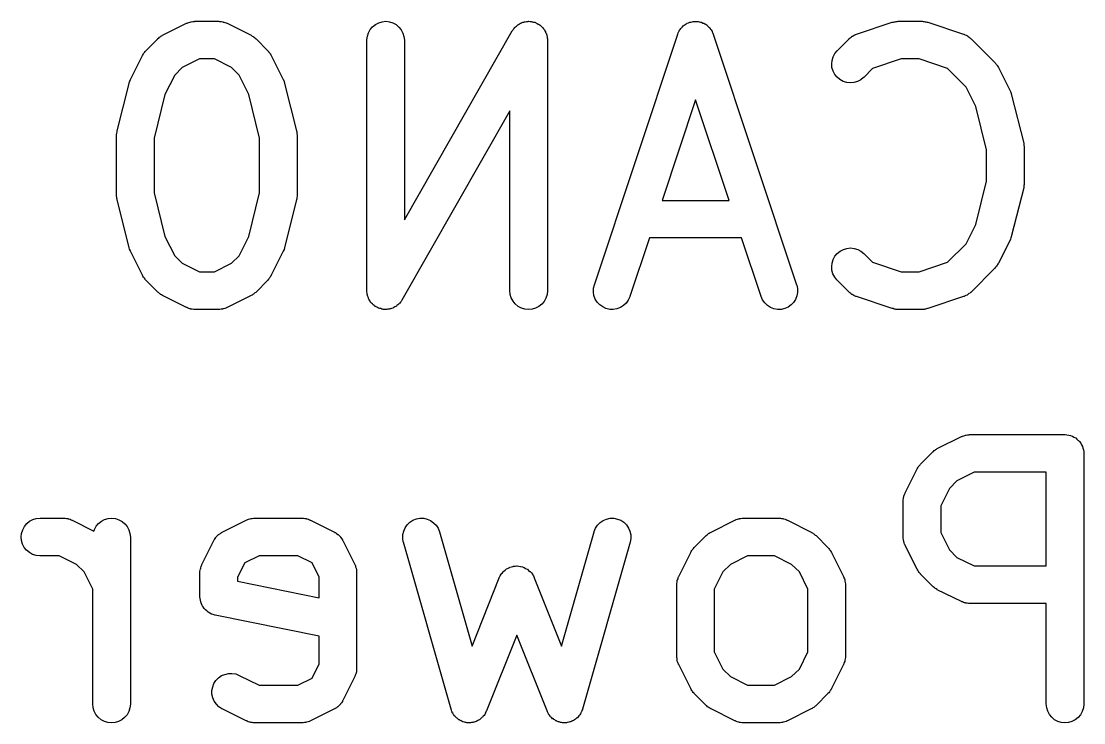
# Model space of a CAD drawing. Extents: x 128.5 to 185.2, y -118.7 to -64.4.
# Drawn here: x 165.446 to 169.691, y -105.746 to -102.946 of the extents above; entities that cross this region are included whole.
import ezdxf

# ---------------------------------------------------------------- set-up
doc = ezdxf.new("R2010")
doc.units = 0
doc.layers.add('BLACK', color=7, linetype='CONTINUOUS')

msp = doc.modelspace()

# ---------------------------------------------------------------- linework, layer by layer
at = {"layer": 'BLACK', "linetype": 'CONTINUOUS'}
for p, q in [((166.011, -103.002), (166.106, -102.954)), ((166.106, -102.954), (166.107, -102.954)), ((166.107, -102.954), (166.109, -102.953)), ((166.109, -102.953), (166.111, -102.952)), ((166.111, -102.952), (166.116, -102.951)), ((166.116, -102.951), (166.121, -102.949)), ((166.121, -102.949), (166.123, -102.948)), ((166.123, -102.948), (166.125, -102.948)), ((166.125, -102.948), (166.131, -102.947)), ((166.131, -102.947), (166.136, -102.947)), ((166.136, -102.947), (166.138, -102.947)), ((166.138, -102.947), (166.14, -102.946)), ((166.14, -102.946), (166.235, -102.946)), ((166.235, -102.946), (166.236, -102.946)), ((166.236, -102.946), (166.238, -102.947)), ((166.238, -102.947), (166.241, -102.947)), ((166.241, -102.947), (166.246, -102.947)), ((166.246, -102.947), (166.251, -102.948)), ((166.251, -102.948), (166.253, -102.949)), ((166.253, -102.949), (166.255, -102.949)), ((166.255, -102.949), (166.26, -102.951)), ((166.26, -102.951), (166.265, -102.952)), ((166.265, -102.952), (166.267, -102.954)), ((166.267, -102.954), (166.269, -102.954)), ((166.269, -102.954), (166.364, -103.002)), ((166.833, -102.992), (166.84, -102.979)), ((166.84, -102.979), (166.849, -102.968)), ((166.849, -102.968), (166.861, -102.959)), ((166.861, -102.959), (166.874, -102.952)), ((166.874, -102.952), (166.888, -102.948)), ((166.888, -102.948), (166.902, -102.946)), ((166.902, -102.946), (166.917, -102.948)), ((166.917, -102.948), (166.931, -102.952)), ((166.931, -102.952), (166.944, -102.959)), ((166.944, -102.959), (166.955, -102.969)), ((166.955, -102.969), (166.964, -102.98)), ((166.964, -102.98), (166.971, -102.993)), ((167.408, -102.984), (167.409, -102.983)), ((167.409, -102.983), (167.41, -102.981)), ((167.41, -102.981), (167.411, -102.979)), ((167.411, -102.979), (167.415, -102.975)), ((167.415, -102.975), (167.417, -102.971)), ((167.417, -102.971), (167.419, -102.97)), ((167.419, -102.97), (167.421, -102.968)), ((167.421, -102.968), (167.425, -102.965)), ((167.425, -102.965), (167.428, -102.962)), ((167.428, -102.962), (167.43, -102.96)), ((167.43, -102.96), (167.432, -102.959)), ((167.432, -102.959), (167.437, -102.956)), ((167.437, -102.956), (167.441, -102.954)), ((167.441, -102.954), (167.443, -102.953)), ((167.443, -102.953), (167.445, -102.952)), ((167.445, -102.952), (167.45, -102.95)), ((167.45, -102.95), (167.454, -102.949)), ((167.454, -102.949), (167.457, -102.948)), ((167.457, -102.948), (167.459, -102.948)), ((167.459, -102.948), (167.464, -102.947)), ((167.464, -102.947), (167.469, -102.947)), ((167.469, -102.947), (167.471, -102.947)), ((167.471, -102.947), (167.474, -102.946)), ((167.474, -102.946), (167.479, -102.947)), ((167.479, -102.947), (167.483, -102.947)), ((167.483, -102.947), (167.486, -102.948)), ((167.486, -102.948), (167.488, -102.948)), ((167.488, -102.948), (167.493, -102.949)), ((167.493, -102.949), (167.498, -102.95)), ((167.498, -102.95), (167.5, -102.951)), ((167.5, -102.951), (167.502, -102.952)), ((167.502, -102.952), (167.507, -102.955)), ((167.507, -102.955), (167.511, -102.957)), ((167.511, -102.957), (167.513, -102.958)), ((167.513, -102.958), (167.515, -102.959)), ((167.515, -102.959), (167.519, -102.962)), ((167.519, -102.962), (167.523, -102.965)), ((167.523, -102.965), (167.525, -102.967)), ((167.525, -102.967), (167.527, -102.969)), ((167.527, -102.969), (167.53, -102.972)), ((167.53, -102.972), (167.533, -102.976)), ((167.533, -102.976), (167.534, -102.978)), ((167.534, -102.978), (167.536, -102.98)), ((167.536, -102.98), (167.538, -102.984)), ((168.074, -102.985), (168.075, -102.983)), ((168.075, -102.983), (168.078, -102.979)), ((168.078, -102.979), (168.081, -102.975)), ((168.081, -102.975), (168.083, -102.973)), ((168.083, -102.973), (168.084, -102.972)), ((168.084, -102.972), (168.088, -102.968)), ((168.088, -102.968), (168.091, -102.964)), ((168.091, -102.964), (168.093, -102.963)), ((168.093, -102.963), (168.095, -102.962)), ((168.095, -102.962), (168.099, -102.959)), ((168.099, -102.959), (168.103, -102.956)), ((168.103, -102.956), (168.105, -102.955)), ((168.105, -102.955), (168.107, -102.954)), ((168.107, -102.954), (168.112, -102.952)), ((168.112, -102.952), (168.117, -102.95)), ((168.117, -102.95), (168.119, -102.95)), ((168.119, -102.95), (168.121, -102.949)), ((168.121, -102.949), (168.126, -102.948)), ((168.126, -102.948), (168.131, -102.947)), ((168.131, -102.947), (168.133, -102.947)), ((168.133, -102.947), (168.135, -102.947)), ((168.135, -102.947), (168.141, -102.947)), ((168.141, -102.947), (168.146, -102.947)), ((168.146, -102.947), (168.148, -102.947)), ((168.148, -102.947), (168.15, -102.947)), ((168.15, -102.947), (168.155, -102.948)), ((168.155, -102.948), (168.16, -102.949)), ((168.16, -102.949), (168.162, -102.95)), ((168.162, -102.95), (168.164, -102.95)), ((168.164, -102.95), (168.169, -102.953)), ((168.169, -102.953), (168.174, -102.954)), ((168.174, -102.954), (168.176, -102.956)), ((168.176, -102.956), (168.178, -102.956)), ((168.178, -102.956), (168.182, -102.959)), ((168.182, -102.959), (168.186, -102.962)), ((168.186, -102.962), (168.188, -102.964)), ((168.188, -102.964), (168.189, -102.965)), ((168.189, -102.965), (168.193, -102.969)), ((168.193, -102.969), (168.197, -102.972)), ((168.197, -102.972), (168.198, -102.974)), ((168.198, -102.974), (168.199, -102.976)), ((168.199, -102.976), (168.202, -102.98)), ((168.202, -102.98), (168.205, -102.984)), ((168.783, -102.998), (168.926, -102.95)), ((168.926, -102.95), (168.927, -102.95)), ((168.927, -102.95), (168.931, -102.949)), ((168.931, -102.949), (168.935, -102.948)), ((168.935, -102.948), (168.938, -102.948)), ((168.938, -102.948), (168.941, -102.947)), ((168.941, -102.947), (168.945, -102.947)), ((168.945, -102.947), (168.95, -102.946)), ((168.95, -102.946), (169.045, -102.946)), ((169.045, -102.946), (169.046, -102.946)), ((169.046, -102.946), (169.05, -102.947)), ((169.05, -102.947), (169.054, -102.947)), ((169.054, -102.947), (169.057, -102.948)), ((169.057, -102.948), (169.06, -102.948)), ((169.06, -102.948), (169.064, -102.949)), ((169.064, -102.949), (169.068, -102.95)), ((169.068, -102.95), (169.211, -102.998)), ((165.944, -103.064), (165.992, -103.016)), ((165.992, -103.015), (165.996, -103.013)), ((165.992, -103.016), (165.992, -103.015)), ((165.996, -103.013), (165.999, -103.01)), ((165.999, -103.01), (166.001, -103.008)), ((166.001, -103.008), (166.004, -103.006)), ((166.004, -103.006), (166.008, -103.004)), ((166.008, -103.004), (166.011, -103.002)), ((166.364, -103.002), (166.365, -103.002)), ((166.365, -103.002), (166.368, -103.005)), ((166.368, -103.005), (166.372, -103.007)), ((166.372, -103.007), (166.375, -103.009)), ((166.375, -103.009), (166.377, -103.01)), ((166.377, -103.01), (166.38, -103.013)), ((166.38, -103.013), (166.384, -103.016)), ((166.384, -103.016), (166.431, -103.064)), ((166.827, -103.02), (166.829, -103.006)), ((166.827, -103.021), (166.827, -103.02)), ((166.827, -104.021), (166.827, -103.021)), ((166.829, -103.006), (166.833, -102.992)), ((166.971, -102.993), (166.975, -103.007)), ((166.975, -103.007), (166.977, -103.021)), ((166.977, -103.739), (167.408, -102.984)), ((166.977, -103.021), (166.977, -103.739)), ((167.538, -102.984), (167.541, -102.988)), ((167.541, -102.988), (167.541, -102.991)), ((167.541, -102.991), (167.543, -102.993)), ((167.543, -102.993), (167.544, -102.997)), ((167.544, -102.997), (167.546, -103.002)), ((167.546, -103.002), (167.546, -103.004)), ((167.546, -103.004), (167.547, -103.007)), ((167.547, -103.007), (167.547, -103.012)), ((167.547, -103.012), (167.548, -103.016)), ((167.548, -103.016), (167.548, -103.019)), ((167.548, -103.019), (167.548, -103.021)), ((167.548, -103.021), (167.548, -104.021)), ((167.736, -103.998), (168.069, -102.998)), ((168.069, -102.997), (168.071, -102.992)), ((168.069, -102.998), (168.069, -102.997)), ((168.071, -102.992), (168.073, -102.987)), ((168.073, -102.987), (168.074, -102.985)), ((168.205, -102.984), (168.206, -102.986)), ((168.206, -102.986), (168.207, -102.988)), ((168.207, -102.988), (168.209, -102.993)), ((168.209, -102.993), (168.211, -102.998)), ((168.211, -102.998), (168.544, -103.998)), ((168.706, -103.064), (168.754, -103.016)), ((168.754, -103.015), (168.756, -103.014)), ((168.754, -103.016), (168.754, -103.015)), ((168.756, -103.014), (168.758, -103.012)), ((168.758, -103.012), (168.762, -103.009)), ((168.762, -103.009), (168.766, -103.006)), ((168.766, -103.006), (168.768, -103.005)), ((168.768, -103.005), (168.77, -103.004)), ((168.77, -103.004), (168.774, -103.002)), ((168.774, -103.002), (168.779, -102.999)), ((168.779, -102.999), (168.781, -102.999)), ((168.781, -102.999), (168.783, -102.998)), ((169.211, -102.998), (169.212, -102.998)), ((169.212, -102.998), (169.214, -102.999)), ((169.214, -102.999), (169.216, -103)), ((169.216, -103), (169.221, -103.002)), ((169.221, -103.002), (169.226, -103.004)), ((169.226, -103.004), (169.227, -103.006)), ((169.227, -103.006), (169.229, -103.007)), ((169.229, -103.007), (169.233, -103.01)), ((169.233, -103.01), (169.237, -103.013)), ((169.237, -103.013), (169.239, -103.015)), ((169.239, -103.015), (169.241, -103.016)), ((169.241, -103.016), (169.336, -103.111)), ((165.938, -103.07), (165.941, -103.067)), ((165.941, -103.067), (165.944, -103.064)), ((166.431, -103.064), (166.432, -103.064)), ((166.432, -103.064), (166.434, -103.068)), ((166.434, -103.068), (166.437, -103.071)), ((168.697, -103.075), (168.706, -103.064)), ((165.882, -103.178), (165.93, -103.083)), ((165.93, -103.083), (165.931, -103.082)), ((165.931, -103.082), (165.933, -103.079)), ((165.933, -103.079), (165.935, -103.075)), ((165.935, -103.075), (165.937, -103.072)), ((165.937, -103.072), (165.938, -103.07)), ((166.158, -103.096), (166.089, -103.131)), ((166.218, -103.096), (166.158, -103.096)), ((166.286, -103.131), (166.218, -103.096)), ((166.437, -103.071), (166.439, -103.073)), ((166.439, -103.073), (166.441, -103.076)), ((166.441, -103.076), (166.443, -103.08)), ((166.443, -103.08), (166.445, -103.083)), ((166.445, -103.083), (166.493, -103.178)), ((168.684, -103.116), (168.686, -103.102)), ((168.686, -103.102), (168.69, -103.088)), ((168.69, -103.088), (168.697, -103.075)), ((168.962, -103.096), (168.847, -103.135)), ((169.033, -103.096), (168.962, -103.096)), ((169.147, -103.135), (169.033, -103.096)), ((169.336, -103.111), (169.337, -103.112)), ((166.089, -103.131), (166.059, -103.161)), ((166.316, -103.161), (166.286, -103.131)), ((168.685, -103.131), (168.684, -103.116)), ((168.69, -103.145), (168.685, -103.131)), ((168.696, -103.158), (168.69, -103.145)), ((168.847, -103.135), (168.812, -103.17)), ((169.221, -103.209), (169.147, -103.135)), ((169.337, -103.112), (169.339, -103.115)), ((169.339, -103.115), (169.342, -103.118)), ((169.342, -103.118), (169.344, -103.121)), ((169.344, -103.121), (169.346, -103.123)), ((169.346, -103.123), (169.348, -103.127)), ((169.348, -103.127), (169.35, -103.131)), ((169.35, -103.131), (169.398, -103.226)), ((165.829, -103.384), (165.877, -103.194)), ((165.877, -103.192), (165.88, -103.185)), ((165.877, -103.193), (165.877, -103.192)), ((165.877, -103.192), (165.877, -103.192)), ((165.877, -103.194), (165.877, -103.193)), ((165.88, -103.185), (165.882, -103.179)), ((165.882, -103.179), (165.882, -103.178)), ((165.882, -103.179), (165.882, -103.179)), ((166.059, -103.161), (166.02, -103.238)), ((166.355, -103.238), (166.316, -103.161)), ((166.493, -103.178), (166.493, -103.179)), ((166.493, -103.179), (166.493, -103.18)), ((166.493, -103.18), (166.494, -103.18)), ((166.494, -103.18), (166.496, -103.186)), ((166.496, -103.186), (166.498, -103.193)), ((166.498, -103.193), (166.498, -103.193)), ((166.498, -103.193), (166.498, -103.194)), ((166.498, -103.194), (166.546, -103.384)), ((168.706, -103.169), (168.696, -103.158)), ((168.717, -103.179), (168.706, -103.169)), ((168.73, -103.186), (168.717, -103.179)), ((168.744, -103.19), (168.73, -103.186)), ((168.758, -103.192), (168.744, -103.19)), ((168.773, -103.19), (168.758, -103.192)), ((168.787, -103.186), (168.773, -103.19)), ((168.8, -103.18), (168.787, -103.186)), ((168.811, -103.17), (168.8, -103.18)), ((168.812, -103.17), (168.811, -103.17)), ((166.02, -103.238), (165.977, -103.412)), ((166.398, -103.412), (166.355, -103.238)), ((169.26, -103.286), (169.221, -103.209)), ((169.398, -103.226), (169.398, -103.227)), ((169.398, -103.227), (169.398, -103.227)), ((169.398, -103.227), (169.398, -103.227)), ((169.398, -103.227), (169.401, -103.234)), ((169.401, -103.234), (169.403, -103.241)), ((168.14, -103.259), (168.006, -103.661)), ((168.274, -103.661), (168.14, -103.259)), ((169.403, -103.241), (169.403, -103.241)), ((169.403, -103.241), (169.403, -103.241)), ((169.403, -103.241), (169.451, -103.432)), ((167.398, -103.304), (166.967, -104.059)), ((167.398, -104.021), (167.398, -103.304)), ((169.303, -103.459), (169.26, -103.286)), ((165.827, -103.399), (165.828, -103.393)), ((165.827, -103.4), (165.827, -103.399)), ((165.827, -103.401), (165.827, -103.4)), ((165.827, -103.402), (165.827, -103.401)), ((165.827, -103.64), (165.827, -103.402)), ((165.828, -103.393), (165.829, -103.387)), ((165.829, -103.385), (165.829, -103.384)), ((165.829, -103.387), (165.829, -103.385)), ((166.546, -103.384), (166.546, -103.385)), ((166.546, -103.385), (166.547, -103.386)), ((166.547, -103.386), (166.547, -103.388)), ((166.547, -103.388), (166.547, -103.394)), ((166.547, -103.394), (166.548, -103.4)), ((166.548, -103.4), (166.548, -103.401)), ((166.548, -103.401), (166.548, -103.402)), ((166.548, -103.402), (166.548, -103.64)), ((165.977, -103.412), (165.977, -103.631)), ((166.398, -103.631), (166.398, -103.412)), ((169.451, -103.432), (169.451, -103.433)), ((169.451, -103.433), (169.451, -103.434)), ((169.451, -103.434), (169.452, -103.435)), ((169.452, -103.435), (169.452, -103.441)), ((169.452, -103.441), (169.453, -103.447)), ((169.453, -103.447), (169.453, -103.449)), ((169.453, -103.449), (169.453, -103.45)), ((169.453, -103.45), (169.453, -103.593)), ((169.303, -103.584), (169.303, -103.459)), ((169.26, -103.757), (169.303, -103.584)), ((169.451, -103.611), (169.403, -103.801)), ((169.452, -103.602), (169.451, -103.608)), ((169.451, -103.608), (169.451, -103.61)), ((169.451, -103.61), (169.451, -103.611)), ((169.453, -103.597), (169.452, -103.602)), ((169.453, -103.593), (169.453, -103.594)), ((169.453, -103.594), (169.453, -103.595)), ((169.453, -103.595), (169.453, -103.597)), ((165.827, -103.642), (165.827, -103.64)), ((165.827, -103.643), (165.827, -103.642)), ((165.828, -103.649), (165.827, -103.643)), ((165.828, -103.655), (165.828, -103.649)), ((165.829, -103.656), (165.828, -103.655)), ((165.829, -103.658), (165.829, -103.656)), ((165.829, -103.659), (165.829, -103.658)), ((165.877, -103.849), (165.829, -103.659)), ((165.977, -103.631), (166.02, -103.805)), ((166.355, -103.805), (166.398, -103.631)), ((166.546, -103.659), (166.498, -103.849)), ((166.547, -103.656), (166.546, -103.657)), ((166.546, -103.657), (166.546, -103.659)), ((166.548, -103.644), (166.547, -103.65)), ((166.547, -103.65), (166.547, -103.656)), ((166.548, -103.64), (166.548, -103.641)), ((166.548, -103.641), (166.548, -103.643)), ((166.548, -103.643), (166.548, -103.644)), ((168.006, -103.661), (168.274, -103.661)), ((169.221, -103.834), (169.26, -103.757)), ((166.02, -103.805), (166.059, -103.882)), ((166.316, -103.882), (166.355, -103.805)), ((167.956, -103.811), (167.878, -104.045)), ((168.324, -103.811), (167.956, -103.811)), ((168.402, -104.045), (168.324, -103.811)), ((169.398, -103.817), (169.35, -103.912)), ((169.4, -103.81), (169.398, -103.816)), ((169.398, -103.816), (169.398, -103.817)), ((169.398, -103.817), (169.398, -103.817)), ((169.403, -103.803), (169.4, -103.81)), ((169.403, -103.801), (169.403, -103.802)), ((169.403, -103.802), (169.403, -103.803)), ((169.403, -103.803), (169.403, -103.803)), ((165.877, -103.85), (165.877, -103.849)), ((165.877, -103.849), (165.877, -103.849)), ((165.879, -103.856), (165.877, -103.85)), ((165.882, -103.863), (165.879, -103.856)), ((165.882, -103.864), (165.882, -103.863)), ((165.882, -103.863), (165.882, -103.863)), ((165.93, -103.96), (165.882, -103.864)), ((165.882, -103.864), (165.882, -103.864)), ((166.493, -103.864), (166.445, -103.96)), ((166.496, -103.857), (166.493, -103.864)), ((166.493, -103.864), (166.493, -103.864)), ((166.493, -103.864), (166.493, -103.864)), ((166.498, -103.851), (166.496, -103.857)), ((166.498, -103.849), (166.498, -103.85)), ((166.498, -103.85), (166.498, -103.85)), ((166.498, -103.85), (166.498, -103.851)), ((168.697, -103.884), (168.706, -103.873)), ((168.706, -103.873), (168.718, -103.864)), ((168.718, -103.864), (168.731, -103.857)), ((168.731, -103.857), (168.745, -103.853)), ((168.745, -103.853), (168.759, -103.851)), ((168.759, -103.851), (168.774, -103.853)), ((168.774, -103.853), (168.788, -103.857)), ((168.788, -103.857), (168.801, -103.864)), ((168.801, -103.864), (168.812, -103.873)), ((168.812, -103.873), (168.847, -103.908)), ((169.147, -103.908), (169.221, -103.834)), ((166.059, -103.882), (166.089, -103.912)), ((166.089, -103.912), (166.158, -103.946)), ((166.218, -103.946), (166.286, -103.912)), ((166.286, -103.912), (166.316, -103.882)), ((168.684, -103.925), (168.686, -103.911)), ((168.686, -103.911), (168.69, -103.897)), ((168.69, -103.897), (168.697, -103.884)), ((168.847, -103.908), (168.962, -103.946)), ((169.033, -103.946), (169.147, -103.908)), ((169.347, -103.917), (169.345, -103.92)), ((169.349, -103.913), (169.347, -103.917)), ((169.35, -103.912), (169.349, -103.913)), ((165.932, -103.963), (165.93, -103.96)), ((166.158, -103.946), (166.218, -103.946)), ((166.445, -103.96), (166.445, -103.961)), ((168.685, -103.94), (168.684, -103.925)), ((168.689, -103.954), (168.685, -103.94)), ((168.696, -103.967), (168.689, -103.954)), ((168.962, -103.946), (169.033, -103.946)), ((169.336, -103.932), (169.241, -104.027)), ((169.339, -103.928), (169.336, -103.932)), ((169.341, -103.925), (169.339, -103.928)), ((169.343, -103.923), (169.341, -103.925)), ((169.345, -103.92), (169.343, -103.923)), ((165.934, -103.967), (165.932, -103.963)), ((165.936, -103.969), (165.934, -103.967)), ((165.938, -103.972), (165.936, -103.969)), ((165.941, -103.975), (165.938, -103.972)), ((165.943, -103.978), (165.941, -103.975)), ((165.944, -103.979), (165.943, -103.978)), ((165.992, -104.027), (165.944, -103.979)), ((166.431, -103.979), (166.384, -104.027)), ((166.434, -103.976), (166.431, -103.979)), ((166.437, -103.973), (166.434, -103.976)), ((166.438, -103.97), (166.437, -103.973)), ((166.44, -103.968), (166.438, -103.97)), ((166.442, -103.964), (166.44, -103.968)), ((166.445, -103.961), (166.442, -103.964)), ((167.732, -104.012), (167.736, -103.998)), ((168.544, -103.998), (168.545, -103.999)), ((168.545, -103.999), (168.548, -104.013)), ((168.705, -103.978), (168.696, -103.967)), ((168.706, -103.979), (168.705, -103.978)), ((168.754, -104.027), (168.706, -103.979)), ((165.995, -104.029), (165.992, -104.027)), ((165.998, -104.032), (165.995, -104.029)), ((166.001, -104.034), (165.998, -104.032)), ((166.003, -104.036), (166.001, -104.034)), ((166.007, -104.038), (166.003, -104.036)), ((166.01, -104.04), (166.007, -104.038)), ((166.011, -104.041), (166.01, -104.04)), ((166.106, -104.088), (166.011, -104.041)), ((166.364, -104.041), (166.269, -104.088)), ((166.368, -104.039), (166.364, -104.041)), ((166.371, -104.037), (166.368, -104.039)), ((166.374, -104.035), (166.371, -104.037)), ((166.376, -104.033), (166.374, -104.035)), ((166.379, -104.03), (166.376, -104.033)), ((166.383, -104.028), (166.379, -104.03)), ((166.384, -104.027), (166.383, -104.028)), ((166.827, -104.024), (166.827, -104.021)), ((166.827, -104.026), (166.827, -104.024)), ((166.828, -104.031), (166.827, -104.026)), ((166.828, -104.036), (166.828, -104.031)), ((166.829, -104.038), (166.828, -104.036)), ((166.829, -104.041), (166.829, -104.038)), ((166.831, -104.045), (166.829, -104.041)), ((167.4, -104.036), (167.398, -104.021)), ((167.404, -104.05), (167.4, -104.036)), ((167.547, -104.037), (167.542, -104.051)), ((167.548, -104.022), (167.547, -104.037)), ((167.548, -104.021), (167.548, -104.022)), ((167.732, -104.027), (167.732, -104.012)), ((167.734, -104.041), (167.732, -104.027)), ((167.739, -104.055), (167.734, -104.041)), ((168.545, -104.042), (168.54, -104.056)), ((168.548, -104.028), (168.545, -104.042)), ((168.548, -104.013), (168.548, -104.028)), ((168.755, -104.028), (168.754, -104.027)), ((168.757, -104.03), (168.755, -104.028)), ((168.761, -104.033), (168.757, -104.03)), ((168.765, -104.036), (168.761, -104.033)), ((168.767, -104.037), (168.765, -104.036)), ((168.769, -104.038), (168.767, -104.037)), ((168.773, -104.041), (168.769, -104.038)), ((168.778, -104.043), (168.773, -104.041)), ((168.78, -104.044), (168.778, -104.043)), ((168.782, -104.045), (168.78, -104.044)), ((169.213, -104.044), (169.211, -104.045)), ((169.215, -104.043), (169.213, -104.044)), ((169.22, -104.041), (169.215, -104.043)), ((169.225, -104.039), (169.22, -104.041)), ((169.227, -104.038), (169.225, -104.039)), ((169.228, -104.037), (169.227, -104.038)), ((169.232, -104.033), (169.228, -104.037)), ((169.237, -104.031), (169.232, -104.033)), ((169.238, -104.029), (169.237, -104.031)), ((169.24, -104.028), (169.238, -104.029)), ((169.241, -104.027), (169.24, -104.028)), ((166.833, -104.05), (166.831, -104.045)), ((166.834, -104.052), (166.833, -104.05)), ((166.835, -104.055), (166.834, -104.052)), ((166.837, -104.059), (166.835, -104.055)), ((166.839, -104.063), (166.837, -104.059)), ((166.841, -104.065), (166.839, -104.063)), ((166.842, -104.067), (166.841, -104.065)), ((166.846, -104.071), (166.842, -104.067)), ((166.849, -104.074), (166.846, -104.071)), ((166.851, -104.076), (166.849, -104.074)), ((166.852, -104.078), (166.851, -104.076)), ((166.856, -104.08), (166.852, -104.078)), ((166.86, -104.084), (166.856, -104.08)), ((166.862, -104.085), (166.86, -104.084)), ((166.864, -104.086), (166.862, -104.085)), ((166.869, -104.088), (166.864, -104.086)), ((166.939, -104.086), (166.935, -104.089)), ((166.943, -104.084), (166.939, -104.086)), ((166.945, -104.083), (166.943, -104.084)), ((166.947, -104.081), (166.945, -104.083)), ((166.951, -104.078), (166.947, -104.081)), ((166.954, -104.075), (166.951, -104.078)), ((166.956, -104.073), (166.954, -104.075)), ((166.958, -104.071), (166.956, -104.073)), ((166.961, -104.067), (166.958, -104.071)), ((166.964, -104.064), (166.961, -104.067)), ((166.965, -104.062), (166.964, -104.064)), ((166.966, -104.059), (166.965, -104.062)), ((166.967, -104.059), (166.966, -104.059)), ((167.411, -104.063), (167.404, -104.05)), ((167.42, -104.074), (167.411, -104.063)), ((167.431, -104.084), (167.42, -104.074)), ((167.444, -104.091), (167.431, -104.084)), ((167.514, -104.084), (167.501, -104.091)), ((167.526, -104.075), (167.514, -104.084)), ((167.535, -104.064), (167.526, -104.075)), ((167.542, -104.051), (167.535, -104.064)), ((167.747, -104.067), (167.739, -104.055)), ((167.757, -104.078), (167.747, -104.067)), ((167.769, -104.086), (167.757, -104.078)), ((167.782, -104.092), (167.769, -104.086)), ((167.852, -104.081), (167.84, -104.089)), ((167.863, -104.071), (167.852, -104.081)), ((167.871, -104.059), (167.863, -104.071)), ((167.877, -104.046), (167.871, -104.059)), ((167.878, -104.045), (167.877, -104.046)), ((168.408, -104.058), (168.402, -104.045)), ((168.417, -104.07), (168.408, -104.058)), ((168.427, -104.081), (168.417, -104.07)), ((168.44, -104.088), (168.427, -104.081)), ((168.51, -104.087), (168.497, -104.093)), ((168.522, -104.078), (168.51, -104.087)), ((168.532, -104.068), (168.522, -104.078)), ((168.54, -104.056), (168.532, -104.068)), ((168.783, -104.045), (168.782, -104.045)), ((168.926, -104.093), (168.783, -104.045)), ((169.211, -104.045), (169.068, -104.093)), ((166.109, -104.089), (166.106, -104.088)), ((166.11, -104.09), (166.109, -104.089)), ((166.115, -104.092), (166.11, -104.09)), ((166.12, -104.094), (166.115, -104.092)), ((166.122, -104.094), (166.12, -104.094)), ((166.124, -104.095), (166.122, -104.094)), ((166.129, -104.095), (166.124, -104.095)), ((166.135, -104.096), (166.129, -104.095)), ((166.137, -104.096), (166.135, -104.096)), ((166.139, -104.096), (166.137, -104.096)), ((166.14, -104.096), (166.139, -104.096)), ((166.235, -104.096), (166.14, -104.096)), ((166.237, -104.096), (166.235, -104.096)), ((166.24, -104.096), (166.237, -104.096)), ((166.245, -104.095), (166.24, -104.096)), ((166.25, -104.095), (166.245, -104.095)), ((166.252, -104.094), (166.25, -104.095)), ((166.254, -104.094), (166.252, -104.094)), ((166.259, -104.092), (166.254, -104.094)), ((166.264, -104.091), (166.259, -104.092)), ((166.266, -104.09), (166.264, -104.091)), ((166.268, -104.089), (166.266, -104.09)), ((166.269, -104.088), (166.268, -104.089)), ((166.873, -104.091), (166.869, -104.088)), ((166.875, -104.091), (166.873, -104.091)), ((166.878, -104.092), (166.875, -104.091)), ((166.882, -104.093), (166.878, -104.092)), ((166.887, -104.095), (166.882, -104.093)), ((166.889, -104.095), (166.887, -104.095)), ((166.892, -104.096), (166.889, -104.095)), ((166.897, -104.096), (166.892, -104.096)), ((166.901, -104.096), (166.897, -104.096)), ((166.904, -104.096), (166.901, -104.096)), ((166.906, -104.096), (166.904, -104.096)), ((166.911, -104.095), (166.906, -104.096)), ((166.916, -104.095), (166.911, -104.095)), ((166.918, -104.094), (166.916, -104.095)), ((166.921, -104.094), (166.918, -104.094)), ((166.925, -104.092), (166.921, -104.094)), ((166.93, -104.091), (166.925, -104.092)), ((166.932, -104.09), (166.93, -104.091)), ((166.935, -104.089), (166.932, -104.09)), ((167.458, -104.095), (167.444, -104.091)), ((167.473, -104.096), (167.458, -104.095)), ((167.487, -104.095), (167.473, -104.096)), ((167.501, -104.091), (167.487, -104.095)), ((167.797, -104.096), (167.782, -104.092)), ((167.811, -104.096), (167.797, -104.096)), ((167.826, -104.094), (167.811, -104.096)), ((167.84, -104.089), (167.826, -104.094)), ((168.453, -104.094), (168.44, -104.088)), ((168.468, -104.096), (168.453, -104.094)), ((168.482, -104.096), (168.468, -104.096)), ((168.497, -104.093), (168.482, -104.096)), ((168.93, -104.093), (168.926, -104.093)), ((168.934, -104.095), (168.93, -104.093)), ((168.937, -104.095), (168.934, -104.095)), ((168.94, -104.096), (168.937, -104.095)), ((168.944, -104.096), (168.94, -104.096)), ((168.948, -104.096), (168.944, -104.096)), ((168.95, -104.096), (168.948, -104.096)), ((169.045, -104.096), (168.95, -104.096)), ((169.049, -104.096), (169.045, -104.096)), ((169.053, -104.096), (169.049, -104.096)), ((169.056, -104.095), (169.053, -104.096)), ((169.059, -104.095), (169.056, -104.095)), ((169.063, -104.094), (169.059, -104.095)), ((169.067, -104.093), (169.063, -104.094)), ((169.068, -104.093), (169.067, -104.093)), ((169.233, -104.597), (169.235, -104.596)), ((169.235, -104.596), (169.616, -104.596)), ((169.616, -104.596), (169.617, -104.596)), ((169.617, -104.596), (169.617, -104.596)), ((169.617, -104.596), (169.617, -104.596)), ((169.617, -104.596), (169.617, -104.596)), ((169.617, -104.596), (169.624, -104.597)), ((169.106, -104.652), (169.202, -104.604)), ((169.202, -104.604), (169.203, -104.604)), ((169.203, -104.604), (169.205, -104.603)), ((169.205, -104.603), (169.207, -104.602)), ((169.207, -104.602), (169.212, -104.601)), ((169.212, -104.601), (169.216, -104.599)), ((169.216, -104.599), (169.219, -104.598)), ((169.219, -104.598), (169.221, -104.598)), ((169.221, -104.598), (169.226, -104.597)), ((169.226, -104.597), (169.231, -104.597)), ((169.231, -104.597), (169.233, -104.597)), ((169.624, -104.597), (169.631, -104.598)), ((169.631, -104.598), (169.632, -104.598)), ((169.632, -104.598), (169.632, -104.598)), ((169.632, -104.598), (169.638, -104.6)), ((169.638, -104.6), (169.645, -104.602)), ((169.645, -104.602), (169.645, -104.602)), ((169.645, -104.602), (169.646, -104.602)), ((169.646, -104.602), (169.652, -104.606)), ((169.652, -104.606), (169.658, -104.609)), ((169.658, -104.609), (169.658, -104.609)), ((169.658, -104.609), (169.659, -104.609)), ((169.659, -104.609), (169.664, -104.614)), ((169.664, -104.614), (169.669, -104.619)), ((169.669, -104.619), (169.67, -104.619)), ((169.67, -104.619), (169.67, -104.619)), ((169.67, -104.619), (169.674, -104.624)), ((169.674, -104.624), (169.679, -104.63)), ((169.679, -104.63), (169.679, -104.63)), ((169.679, -104.63), (169.679, -104.63)), ((169.679, -104.63), (169.682, -104.637)), ((169.682, -104.637), (169.686, -104.643)), ((169.039, -104.714), (169.087, -104.666)), ((169.087, -104.666), (169.088, -104.665)), ((169.088, -104.665), (169.091, -104.663)), ((169.091, -104.663), (169.094, -104.66)), ((169.094, -104.66), (169.097, -104.658)), ((169.097, -104.658), (169.099, -104.656)), ((169.099, -104.656), (169.103, -104.654)), ((169.103, -104.654), (169.106, -104.652)), ((169.686, -104.643), (169.686, -104.643)), ((169.686, -104.643), (169.686, -104.643)), ((169.686, -104.643), (169.688, -104.65)), ((169.688, -104.65), (169.69, -104.657)), ((169.69, -104.657), (169.69, -104.657)), ((169.69, -104.657), (169.69, -104.657)), ((169.69, -104.657), (169.691, -104.664)), ((169.691, -104.664), (169.691, -104.671)), ((169.691, -104.671), (169.691, -105.671)), ((169.03, -104.725), (169.032, -104.722)), ((169.032, -104.722), (169.034, -104.72)), ((169.034, -104.72), (169.037, -104.717)), ((169.037, -104.717), (169.039, -104.714)), ((168.978, -104.828), (169.025, -104.733)), ((169.025, -104.733), (169.026, -104.732)), ((169.026, -104.732), (169.028, -104.729)), ((169.028, -104.729), (169.03, -104.725)), ((169.253, -104.746), (169.184, -104.781)), ((169.541, -104.746), (169.253, -104.746)), ((169.541, -105.12), (169.541, -104.746)), ((169.184, -104.781), (169.154, -104.811)), ((168.97, -104.856), (168.971, -104.851)), ((168.971, -104.846), (168.972, -104.844)), ((168.971, -104.851), (168.971, -104.846)), ((168.972, -104.842), (168.974, -104.837)), ((168.972, -104.844), (168.972, -104.842)), ((168.974, -104.837), (168.976, -104.832)), ((168.976, -104.832), (168.977, -104.83)), ((168.977, -104.83), (168.978, -104.828)), ((169.154, -104.811), (169.12, -104.88)), ((168.97, -104.859), (168.97, -104.856)), ((168.97, -104.861), (168.97, -104.859)), ((168.97, -104.862), (168.97, -104.861)), ((168.97, -105.005), (168.97, -104.862)), ((169.12, -104.88), (169.12, -104.987)), ((165.479, -104.942), (165.492, -104.935)), ((165.492, -104.935), (165.506, -104.931)), ((165.506, -104.931), (165.521, -104.93)), ((165.521, -104.93), (165.616, -104.93)), ((165.616, -104.93), (165.617, -104.93)), ((165.617, -104.93), (165.619, -104.93)), ((165.619, -104.93), (165.622, -104.93)), ((165.622, -104.93), (165.627, -104.931)), ((165.627, -104.931), (165.632, -104.931)), ((165.632, -104.931), (165.634, -104.932)), ((165.634, -104.932), (165.636, -104.932)), ((165.636, -104.932), (165.641, -104.934)), ((165.641, -104.934), (165.646, -104.936)), ((165.646, -104.936), (165.648, -104.937)), ((165.766, -104.942), (165.779, -104.935)), ((165.779, -104.935), (165.793, -104.931)), ((165.793, -104.931), (165.807, -104.93)), ((165.807, -104.93), (165.822, -104.931)), ((165.822, -104.931), (165.836, -104.936)), ((165.836, -104.936), (165.849, -104.943)), ((166.345, -104.937), (166.348, -104.936)), ((166.348, -104.936), (166.35, -104.935)), ((166.35, -104.935), (166.354, -104.934)), ((166.354, -104.934), (166.359, -104.932)), ((166.359, -104.932), (166.361, -104.932)), ((166.361, -104.932), (166.364, -104.931)), ((166.364, -104.931), (166.369, -104.931)), ((166.369, -104.931), (166.374, -104.93)), ((166.374, -104.93), (166.376, -104.93)), ((166.376, -104.93), (166.378, -104.93)), ((166.378, -104.93), (166.569, -104.93)), ((166.569, -104.93), (166.57, -104.93)), ((166.57, -104.93), (166.572, -104.93)), ((166.572, -104.93), (166.574, -104.93)), ((166.574, -104.93), (166.579, -104.931)), ((166.579, -104.931), (166.584, -104.931)), ((166.584, -104.931), (166.586, -104.932)), ((166.586, -104.932), (166.588, -104.932)), ((166.588, -104.932), (166.593, -104.934)), ((166.593, -104.934), (166.598, -104.936)), ((166.598, -104.936), (166.6, -104.937)), ((167.011, -104.938), (167.025, -104.932)), ((167.025, -104.932), (167.039, -104.93)), ((167.039, -104.93), (167.054, -104.93)), ((167.054, -104.93), (167.068, -104.933)), ((167.068, -104.933), (167.081, -104.939)), ((167.771, -104.939), (167.784, -104.933)), ((167.784, -104.933), (167.799, -104.93)), ((167.799, -104.93), (167.813, -104.93)), ((167.813, -104.93), (167.828, -104.933)), ((167.828, -104.933), (167.841, -104.938)), ((168.298, -104.937), (168.3, -104.936)), ((168.3, -104.936), (168.302, -104.935)), ((168.302, -104.935), (168.307, -104.934)), ((168.307, -104.934), (168.312, -104.932)), ((168.312, -104.932), (168.314, -104.932)), ((168.314, -104.932), (168.316, -104.931)), ((168.316, -104.931), (168.321, -104.931)), ((168.321, -104.931), (168.326, -104.93)), ((168.326, -104.93), (168.328, -104.93)), ((168.328, -104.93), (168.33, -104.93)), ((168.33, -104.93), (168.473, -104.93)), ((168.473, -104.93), (168.474, -104.93)), ((168.474, -104.93), (168.477, -104.93)), ((168.477, -104.93), (168.479, -104.93)), ((168.479, -104.93), (168.484, -104.931)), ((168.484, -104.931), (168.489, -104.931)), ((168.489, -104.931), (168.491, -104.932)), ((168.491, -104.932), (168.493, -104.932)), ((168.493, -104.932), (168.498, -104.934)), ((168.498, -104.934), (168.503, -104.936)), ((168.503, -104.936), (168.505, -104.937)), ((165.447, -104.99), (165.452, -104.976)), ((165.452, -104.976), (165.459, -104.963)), ((165.459, -104.963), (165.468, -104.951)), ((165.468, -104.951), (165.479, -104.942)), ((165.648, -104.937), (165.65, -104.938)), ((165.65, -104.938), (165.736, -104.981)), ((165.736, -104.981), (165.738, -104.975)), ((165.738, -104.975), (165.745, -104.962)), ((165.745, -104.962), (165.754, -104.951)), ((165.754, -104.951), (165.766, -104.942)), ((165.849, -104.943), (165.86, -104.952)), ((165.86, -104.952), (165.869, -104.963)), ((165.869, -104.963), (165.876, -104.976)), ((165.876, -104.976), (165.88, -104.99)), ((166.249, -104.985), (166.345, -104.938)), ((166.345, -104.938), (166.345, -104.937)), ((166.6, -104.937), (166.602, -104.938)), ((166.602, -104.938), (166.697, -104.985)), ((166.974, -104.981), (166.98, -104.968)), ((166.98, -104.968), (166.988, -104.956)), ((166.988, -104.956), (166.999, -104.946)), ((166.999, -104.946), (167.011, -104.938)), ((167.081, -104.939), (167.093, -104.948)), ((167.093, -104.948), (167.104, -104.958)), ((167.104, -104.958), (167.112, -104.97)), ((167.112, -104.97), (167.117, -104.984)), ((167.735, -104.983), (167.74, -104.97)), ((167.74, -104.97), (167.748, -104.957)), ((167.748, -104.957), (167.759, -104.947)), ((167.759, -104.947), (167.771, -104.939)), ((167.841, -104.938), (167.854, -104.946)), ((167.854, -104.946), (167.864, -104.956)), ((167.864, -104.956), (167.872, -104.969)), ((167.872, -104.969), (167.878, -104.982)), ((168.202, -104.985), (168.297, -104.938)), ((168.297, -104.938), (168.298, -104.937)), ((168.505, -104.937), (168.507, -104.938)), ((168.507, -104.938), (168.602, -104.985)), ((165.446, -105.004), (165.447, -104.99)), ((165.447, -105.019), (165.446, -105.004)), ((165.451, -105.033), (165.447, -105.019)), ((165.88, -104.99), (165.882, -105.005)), ((165.882, -105.005), (165.882, -105.671)), ((166.168, -105.114), (166.216, -105.019)), ((166.216, -105.018), (166.217, -105.016)), ((166.216, -105.019), (166.216, -105.018)), ((166.217, -105.016), (166.218, -105.015)), ((166.218, -105.015), (166.221, -105.01)), ((166.221, -105.01), (166.224, -105.006)), ((166.224, -105.006), (166.225, -105.004)), ((166.225, -105.004), (166.226, -105.003)), ((166.226, -105.003), (166.23, -104.999)), ((166.23, -104.999), (166.234, -104.995)), ((166.234, -104.995), (166.236, -104.994)), ((166.236, -104.994), (166.237, -104.993)), ((166.237, -104.993), (166.242, -104.99)), ((166.242, -104.99), (166.246, -104.987)), ((166.246, -104.987), (166.248, -104.986)), ((166.248, -104.986), (166.249, -104.985)), ((166.697, -104.985), (166.698, -104.986)), ((166.698, -104.986), (166.7, -104.987)), ((166.7, -104.987), (166.701, -104.987)), ((166.701, -104.987), (166.706, -104.991)), ((166.706, -104.991), (166.711, -104.994)), ((166.711, -104.994), (166.712, -104.995)), ((166.712, -104.995), (166.713, -104.996)), ((166.713, -104.996), (166.717, -105)), ((166.717, -105), (166.721, -105.004)), ((166.721, -105.004), (166.722, -105.005)), ((166.722, -105.005), (166.723, -105.006)), ((166.723, -105.006), (166.726, -105.011)), ((166.726, -105.011), (166.729, -105.016)), ((166.729, -105.016), (166.73, -105.017)), ((166.73, -105.017), (166.731, -105.019)), ((166.731, -105.019), (166.779, -105.114)), ((166.97, -104.995), (166.974, -104.981)), ((166.97, -105.01), (166.97, -104.995)), ((166.972, -105.024), (166.97, -105.01)), ((167.117, -104.984), (167.247, -105.44)), ((167.604, -105.44), (167.735, -104.984)), ((167.735, -104.984), (167.735, -104.983)), ((167.878, -104.982), (167.881, -104.996)), ((167.881, -105.011), (167.879, -105.025)), ((167.881, -104.996), (167.881, -105.011)), ((168.135, -105.047), (168.182, -104.999)), ((168.182, -104.999), (168.183, -104.999)), ((168.183, -104.999), (168.186, -104.996)), ((168.186, -104.996), (168.189, -104.993)), ((168.189, -104.993), (168.192, -104.991)), ((168.192, -104.991), (168.194, -104.989)), ((168.194, -104.989), (168.198, -104.987)), ((168.198, -104.987), (168.202, -104.985)), ((168.602, -104.985), (168.603, -104.986)), ((168.603, -104.986), (168.607, -104.988)), ((168.607, -104.988), (168.61, -104.99)), ((168.61, -104.99), (168.613, -104.992)), ((168.613, -104.992), (168.615, -104.994)), ((168.615, -104.994), (168.618, -104.997)), ((168.618, -104.997), (168.622, -104.999)), ((168.622, -104.999), (168.669, -105.047)), ((168.97, -105.007), (168.97, -105.005)), ((168.97, -105.009), (168.97, -105.007)), ((168.971, -105.014), (168.97, -105.009)), ((168.971, -105.019), (168.971, -105.014)), ((168.972, -105.021), (168.971, -105.019)), ((168.972, -105.024), (168.972, -105.021)), ((169.12, -104.987), (169.154, -105.056)), ((165.458, -105.046), (165.451, -105.033)), ((165.467, -105.057), (165.458, -105.046)), ((165.479, -105.067), (165.467, -105.057)), ((166.973, -105.025), (166.972, -105.024)), ((167.163, -105.692), (166.973, -105.025)), ((167.879, -105.025), (167.688, -105.692)), ((168.121, -105.065), (168.123, -105.062)), ((168.123, -105.062), (168.125, -105.058)), ((168.125, -105.058), (168.127, -105.056)), ((168.127, -105.056), (168.129, -105.053)), ((168.129, -105.053), (168.132, -105.05)), ((168.132, -105.05), (168.135, -105.047)), ((168.669, -105.047), (168.67, -105.048)), ((168.67, -105.048), (168.673, -105.051)), ((168.673, -105.051), (168.675, -105.054)), ((168.675, -105.054), (168.677, -105.057)), ((168.677, -105.057), (168.679, -105.059)), ((168.679, -105.059), (168.681, -105.063)), ((168.681, -105.063), (168.683, -105.066)), ((168.974, -105.028), (168.972, -105.024)), ((168.975, -105.033), (168.974, -105.028)), ((168.976, -105.035), (168.975, -105.033)), ((168.977, -105.037), (168.976, -105.035)), ((168.978, -105.038), (168.977, -105.037)), ((169.025, -105.133), (168.978, -105.038)), ((169.154, -105.056), (169.184, -105.086)), ((165.491, -105.074), (165.479, -105.067)), ((165.505, -105.078), (165.491, -105.074)), ((165.52, -105.08), (165.505, -105.078)), ((165.521, -105.08), (165.52, -105.08)), ((165.598, -105.08), (165.521, -105.08)), ((165.667, -105.114), (165.598, -105.08)), ((166.396, -105.08), (166.339, -105.108)), ((166.551, -105.08), (166.396, -105.08)), ((166.608, -105.108), (166.551, -105.08)), ((168.073, -105.162), (168.121, -105.066)), ((168.121, -105.066), (168.121, -105.065)), ((168.348, -105.08), (168.28, -105.114)), ((168.456, -105.08), (168.348, -105.08)), ((168.524, -105.114), (168.456, -105.08)), ((168.683, -105.066), (168.731, -105.162)), ((169.184, -105.086), (169.253, -105.12)), ((165.697, -105.144), (165.667, -105.114)), ((165.732, -105.213), (165.697, -105.144)), ((166.16, -105.142), (166.161, -105.137)), ((166.16, -105.144), (166.16, -105.142)), ((166.16, -105.147), (166.16, -105.144)), ((166.16, -105.148), (166.16, -105.147)), ((166.16, -105.243), (166.16, -105.148)), ((166.161, -105.137), (166.162, -105.132)), ((166.162, -105.132), (166.163, -105.13)), ((166.163, -105.128), (166.165, -105.123)), ((166.163, -105.13), (166.163, -105.128)), ((166.165, -105.123), (166.166, -105.118)), ((166.166, -105.118), (166.167, -105.116)), ((166.167, -105.116), (166.168, -105.114)), ((166.339, -105.108), (166.31, -105.165)), ((166.636, -105.165), (166.608, -105.108)), ((166.779, -105.114), (166.779, -105.115)), ((166.779, -105.115), (166.78, -105.117)), ((166.78, -105.117), (166.781, -105.119)), ((166.781, -105.119), (166.782, -105.124)), ((166.782, -105.124), (166.784, -105.129)), ((166.784, -105.129), (166.784, -105.131)), ((166.784, -105.131), (166.785, -105.133)), ((166.785, -105.133), (166.786, -105.138)), ((166.786, -105.138), (166.786, -105.143)), ((166.786, -105.143), (166.786, -105.145)), ((166.786, -105.145), (166.786, -105.148)), ((166.786, -105.148), (166.786, -105.529)), ((167.364, -105.152), (167.369, -105.147)), ((167.369, -105.147), (167.373, -105.142)), ((167.373, -105.142), (167.374, -105.141)), ((167.373, -105.142), (167.373, -105.142)), ((167.374, -105.141), (167.379, -105.137)), ((167.379, -105.137), (167.384, -105.133)), ((167.384, -105.133), (167.385, -105.132)), ((167.385, -105.132), (167.391, -105.129)), ((167.385, -105.132), (167.385, -105.132)), ((167.391, -105.129), (167.397, -105.126)), ((167.397, -105.126), (167.398, -105.126)), ((167.398, -105.125), (167.405, -105.124)), ((167.398, -105.126), (167.398, -105.125)), ((167.405, -105.124), (167.411, -105.122)), ((167.411, -105.122), (167.412, -105.122)), ((167.412, -105.122), (167.412, -105.121)), ((167.412, -105.121), (167.419, -105.121)), ((167.419, -105.121), (167.425, -105.12)), ((167.425, -105.12), (167.426, -105.12)), ((167.426, -105.12), (167.427, -105.12)), ((167.427, -105.12), (167.434, -105.121)), ((167.434, -105.121), (167.44, -105.122)), ((167.44, -105.122), (167.441, -105.122)), ((167.441, -105.122), (167.442, -105.122)), ((167.442, -105.122), (167.448, -105.124)), ((167.448, -105.124), (167.454, -105.126)), ((167.454, -105.126), (167.455, -105.126)), ((167.455, -105.126), (167.455, -105.126)), ((167.455, -105.126), (167.461, -105.13)), ((167.461, -105.13), (167.467, -105.133)), ((167.467, -105.133), (167.468, -105.133)), ((167.468, -105.133), (167.468, -105.133)), ((167.468, -105.133), (167.473, -105.138)), ((167.473, -105.138), (167.478, -105.142)), ((167.478, -105.142), (167.479, -105.142)), ((167.479, -105.142), (167.479, -105.143)), ((167.479, -105.143), (167.484, -105.148)), ((167.484, -105.148), (167.488, -105.153)), ((168.249, -105.144), (168.215, -105.213)), ((168.28, -105.114), (168.249, -105.144)), ((168.555, -105.144), (168.524, -105.114)), ((168.589, -105.213), (168.555, -105.144)), ((169.028, -105.137), (169.025, -105.133)), ((169.029, -105.141), (169.028, -105.137)), ((169.031, -105.143), (169.029, -105.141)), ((169.033, -105.146), (169.031, -105.143)), ((169.036, -105.149), (169.033, -105.146)), ((169.253, -105.12), (169.541, -105.12)), ((166.31, -105.165), (166.31, -105.181)), ((166.31, -105.181), (166.636, -105.247)), ((166.636, -105.247), (166.636, -105.165)), ((167.247, -105.44), (167.356, -105.167)), ((167.356, -105.167), (167.356, -105.166)), ((167.356, -105.166), (167.357, -105.166)), ((167.357, -105.165), (167.36, -105.159)), ((167.357, -105.166), (167.357, -105.165)), ((167.36, -105.159), (167.363, -105.153)), ((167.363, -105.153), (167.364, -105.153)), ((167.364, -105.153), (167.364, -105.152)), ((167.488, -105.153), (167.488, -105.154)), ((167.488, -105.154), (167.489, -105.154)), ((167.489, -105.154), (167.492, -105.16)), ((167.492, -105.16), (167.495, -105.166)), ((167.495, -105.166), (167.495, -105.167)), ((167.495, -105.167), (167.495, -105.167)), ((167.495, -105.167), (167.604, -105.44)), ((168.065, -105.19), (168.066, -105.185)), ((168.065, -105.192), (168.065, -105.19)), ((168.066, -105.185), (168.067, -105.18)), ((168.067, -105.177), (168.068, -105.175)), ((168.067, -105.18), (168.067, -105.177)), ((168.068, -105.175), (168.07, -105.171)), ((168.07, -105.171), (168.071, -105.166)), ((168.071, -105.166), (168.072, -105.164)), ((168.072, -105.164), (168.073, -105.162)), ((168.731, -105.162), (168.731, -105.163)), ((168.731, -105.163), (168.732, -105.165)), ((168.732, -105.165), (168.733, -105.167)), ((168.733, -105.167), (168.735, -105.172)), ((168.735, -105.172), (168.736, -105.176)), ((168.736, -105.176), (168.737, -105.179)), ((168.737, -105.179), (168.737, -105.181)), ((168.737, -105.181), (168.738, -105.186)), ((168.738, -105.186), (168.739, -105.191)), ((168.739, -105.191), (168.739, -105.193)), ((169.039, -105.152), (169.036, -105.149)), ((169.039, -105.153), (169.039, -105.152)), ((169.087, -105.201), (169.039, -105.153)), ((165.732, -105.671), (165.732, -105.213)), ((168.065, -105.194), (168.065, -105.192)), ((168.065, -105.195), (168.065, -105.194)), ((168.065, -105.481), (168.065, -105.195)), ((168.215, -105.213), (168.215, -105.463)), ((168.589, -105.463), (168.589, -105.213)), ((168.739, -105.193), (168.739, -105.195)), ((168.739, -105.195), (168.739, -105.481)), ((169.09, -105.203), (169.087, -105.201)), ((169.093, -105.206), (169.09, -105.203)), ((169.096, -105.208), (169.093, -105.206)), ((169.098, -105.21), (169.096, -105.208)), ((169.102, -105.212), (169.098, -105.21)), ((169.106, -105.214), (169.102, -105.212)), ((169.106, -105.215), (169.106, -105.214)), ((169.202, -105.262), (169.106, -105.215)), ((166.161, -105.25), (166.16, -105.243)), ((166.162, -105.257), (166.161, -105.25)), ((166.164, -105.264), (166.162, -105.257)), ((166.162, -105.257), (166.162, -105.257)), ((166.162, -105.257), (166.162, -105.257)), ((166.166, -105.271), (166.164, -105.264)), ((166.169, -105.278), (166.166, -105.271)), ((166.166, -105.271), (166.166, -105.271)), ((166.166, -105.271), (166.166, -105.271)), ((169.204, -105.263), (169.202, -105.262)), ((169.206, -105.264), (169.204, -105.263)), ((169.211, -105.266), (169.206, -105.264)), ((169.215, -105.268), (169.211, -105.266)), ((169.218, -105.268), (169.215, -105.268)), ((169.22, -105.269), (169.218, -105.268)), ((169.225, -105.269), (169.22, -105.269)), ((169.23, -105.27), (169.225, -105.269)), ((169.232, -105.27), (169.23, -105.27)), ((169.234, -105.27), (169.232, -105.27)), ((169.235, -105.27), (169.234, -105.27)), ((169.541, -105.27), (169.235, -105.27)), ((169.541, -105.671), (169.541, -105.27)), ((166.172, -105.284), (166.169, -105.278)), ((166.173, -105.284), (166.172, -105.284)), ((166.177, -105.29), (166.173, -105.284)), ((166.173, -105.284), (166.173, -105.284)), ((166.182, -105.295), (166.177, -105.29)), ((166.182, -105.296), (166.182, -105.295)), ((166.182, -105.295), (166.182, -105.295)), ((166.187, -105.3), (166.182, -105.296)), ((166.193, -105.305), (166.187, -105.3)), ((166.199, -105.308), (166.193, -105.305)), ((166.193, -105.305), (166.193, -105.305)), ((166.193, -105.305), (166.193, -105.305)), ((166.206, -105.312), (166.199, -105.308)), ((166.213, -105.314), (166.206, -105.312)), ((166.206, -105.312), (166.206, -105.312)), ((166.206, -105.312), (166.206, -105.312)), ((166.22, -105.316), (166.213, -105.314)), ((166.221, -105.316), (166.22, -105.316)), ((166.22, -105.316), (166.22, -105.316)), ((166.22, -105.316), (166.22, -105.316)), ((166.22, -105.316), (166.22, -105.316)), ((166.636, -105.4), (166.221, -105.316)), ((166.636, -105.511), (166.636, -105.4)), ((167.426, -105.397), (167.305, -105.699)), ((167.547, -105.699), (167.426, -105.397)), ((168.065, -105.483), (168.065, -105.481)), ((168.065, -105.485), (168.065, -105.483)), ((168.066, -105.49), (168.065, -105.485)), ((168.215, -105.463), (168.249, -105.532)), ((168.555, -105.532), (168.589, -105.463)), ((168.739, -105.486), (168.738, -105.491)), ((168.739, -105.481), (168.739, -105.482)), ((168.739, -105.482), (168.739, -105.484)), ((168.739, -105.484), (168.739, -105.486)), ((166.608, -105.568), (166.636, -105.511)), ((166.786, -105.529), (166.786, -105.53)), ((166.786, -105.53), (166.786, -105.532)), ((168.066, -105.495), (168.066, -105.49)), ((168.067, -105.498), (168.066, -105.495)), ((168.067, -105.5), (168.067, -105.498)), ((168.069, -105.505), (168.067, -105.5)), ((168.071, -105.509), (168.069, -105.505)), ((168.072, -105.511), (168.071, -105.509)), ((168.072, -105.514), (168.072, -105.511)), ((168.073, -105.514), (168.072, -105.514)), ((168.121, -105.61), (168.073, -105.514)), ((168.731, -105.514), (168.683, -105.61)), ((168.732, -105.512), (168.731, -105.514)), ((168.733, -105.51), (168.732, -105.512)), ((168.734, -105.506), (168.733, -105.51)), ((168.736, -105.501), (168.734, -105.506)), ((168.737, -105.499), (168.736, -105.501)), ((168.738, -105.491), (168.737, -105.496)), ((168.737, -105.496), (168.737, -105.499)), ((166.224, -105.577), (166.234, -105.567)), ((166.234, -105.567), (166.246, -105.558)), ((166.246, -105.558), (166.259, -105.553)), ((166.259, -105.553), (166.274, -105.549)), ((166.274, -105.549), (166.288, -105.549)), ((166.288, -105.549), (166.303, -105.551)), ((166.303, -105.551), (166.316, -105.557)), ((166.316, -105.557), (166.396, -105.596)), ((166.551, -105.596), (166.608, -105.568)), ((166.779, -105.562), (166.731, -105.657)), ((166.78, -105.558), (166.779, -105.56)), ((166.779, -105.56), (166.779, -105.562)), ((166.782, -105.553), (166.78, -105.558)), ((166.784, -105.548), (166.782, -105.553)), ((166.785, -105.544), (166.784, -105.546)), ((166.784, -105.546), (166.784, -105.548)), ((166.786, -105.534), (166.785, -105.539)), ((166.785, -105.539), (166.785, -105.544)), ((166.786, -105.532), (166.786, -105.534)), ((168.249, -105.532), (168.28, -105.562)), ((168.28, -105.562), (168.348, -105.596)), ((168.456, -105.596), (168.524, -105.562)), ((168.524, -105.562), (168.555, -105.532)), ((166.208, -105.618), (166.211, -105.603)), ((166.211, -105.603), (166.216, -105.59)), ((166.216, -105.59), (166.224, -105.577)), ((166.396, -105.596), (166.551, -105.596)), ((168.123, -105.613), (168.121, -105.61)), ((168.125, -105.617), (168.123, -105.613)), ((168.348, -105.596), (168.456, -105.596)), ((168.681, -105.614), (168.679, -105.618)), ((168.683, -105.611), (168.681, -105.614)), ((168.683, -105.61), (168.683, -105.611)), ((166.208, -105.632), (166.208, -105.618)), ((166.211, -105.647), (166.208, -105.632)), ((166.217, -105.66), (166.211, -105.647)), ((166.731, -105.657), (166.73, -105.658)), ((166.73, -105.658), (166.73, -105.66)), ((168.127, -105.619), (168.125, -105.617)), ((168.128, -105.622), (168.127, -105.619)), ((168.131, -105.625), (168.128, -105.622)), ((168.134, -105.628), (168.131, -105.625)), ((168.135, -105.629), (168.134, -105.628)), ((168.182, -105.677), (168.135, -105.629)), ((168.669, -105.629), (168.622, -105.677)), ((168.672, -105.626), (168.669, -105.629)), ((168.675, -105.623), (168.672, -105.626)), ((168.677, -105.62), (168.675, -105.623)), ((168.679, -105.618), (168.677, -105.62)), ((165.733, -105.686), (165.732, -105.671)), ((165.737, -105.7), (165.733, -105.686)), ((165.744, -105.713), (165.737, -105.7)), ((165.88, -105.687), (165.876, -105.701)), ((165.882, -105.672), (165.88, -105.687)), ((165.882, -105.671), (165.882, -105.672)), ((166.226, -105.672), (166.217, -105.66)), ((166.236, -105.682), (166.226, -105.672)), ((166.248, -105.69), (166.236, -105.682)), ((166.249, -105.691), (166.248, -105.69)), ((166.345, -105.738), (166.249, -105.691)), ((166.697, -105.691), (166.602, -105.738)), ((166.699, -105.69), (166.697, -105.691)), ((166.7, -105.689), (166.699, -105.69)), ((166.705, -105.686), (166.7, -105.689)), ((166.71, -105.683), (166.705, -105.686)), ((166.711, -105.682), (166.71, -105.683)), ((166.712, -105.681), (166.711, -105.682)), ((166.716, -105.677), (166.712, -105.681)), ((166.72, -105.673), (166.716, -105.677)), ((166.721, -105.672), (166.72, -105.673)), ((166.722, -105.671), (166.721, -105.672)), ((166.726, -105.666), (166.722, -105.671)), ((166.729, -105.661), (166.726, -105.666)), ((166.73, -105.66), (166.729, -105.661)), ((167.165, -105.696), (167.163, -105.692)), ((167.166, -105.701), (167.165, -105.696)), ((167.304, -105.7), (167.302, -105.704)), ((167.305, -105.699), (167.304, -105.7)), ((167.549, -105.703), (167.547, -105.699)), ((167.686, -105.697), (167.685, -105.702)), ((167.688, -105.693), (167.686, -105.697)), ((167.688, -105.692), (167.688, -105.693)), ((168.185, -105.679), (168.182, -105.677)), ((168.188, -105.682), (168.185, -105.679)), ((168.191, -105.684), (168.188, -105.682)), ((168.194, -105.686), (168.191, -105.684)), ((168.197, -105.688), (168.194, -105.686)), ((168.201, -105.69), (168.197, -105.688)), ((168.202, -105.691), (168.201, -105.69)), ((168.297, -105.738), (168.202, -105.691)), ((168.602, -105.691), (168.507, -105.738)), ((168.606, -105.689), (168.602, -105.691)), ((168.609, -105.687), (168.606, -105.689)), ((168.612, -105.685), (168.609, -105.687)), ((168.615, -105.683), (168.612, -105.685)), ((168.618, -105.68), (168.615, -105.683)), ((168.621, -105.678), (168.618, -105.68)), ((168.622, -105.677), (168.621, -105.678)), ((169.543, -105.686), (169.541, -105.671)), ((169.547, -105.7), (169.543, -105.686)), ((169.554, -105.713), (169.547, -105.7)), ((169.69, -105.687), (169.685, -105.701)), ((169.691, -105.672), (169.69, -105.687)), ((169.691, -105.671), (169.691, -105.672)), ((165.753, -105.724), (165.744, -105.713)), ((165.765, -105.734), (165.753, -105.724)), ((165.778, -105.741), (165.765, -105.734)), ((165.792, -105.745), (165.778, -105.741)), ((165.835, -105.741), (165.821, -105.745)), ((165.848, -105.734), (165.835, -105.741)), ((165.859, -105.725), (165.848, -105.734)), ((165.869, -105.714), (165.859, -105.725)), ((165.876, -105.701), (165.869, -105.714)), ((166.347, -105.739), (166.345, -105.738)), ((166.349, -105.74), (166.347, -105.739)), ((166.353, -105.742), (166.349, -105.74)), ((166.358, -105.744), (166.353, -105.742)), ((166.592, -105.742), (166.587, -105.744)), ((166.597, -105.741), (166.592, -105.742)), ((166.599, -105.74), (166.597, -105.741)), ((166.601, -105.739), (166.599, -105.74)), ((166.602, -105.738), (166.601, -105.739)), ((167.168, -105.703), (167.166, -105.701)), ((167.168, -105.706), (167.168, -105.703)), ((167.171, -105.709), (167.168, -105.706)), ((167.173, -105.714), (167.171, -105.709)), ((167.175, -105.716), (167.173, -105.714)), ((167.176, -105.718), (167.175, -105.716)), ((167.18, -105.721), (167.176, -105.718)), ((167.183, -105.725), (167.18, -105.721)), ((167.185, -105.726), (167.183, -105.725)), ((167.187, -105.728), (167.185, -105.726)), ((167.19, -105.731), (167.187, -105.728)), ((167.194, -105.734), (167.19, -105.731)), ((167.196, -105.735), (167.194, -105.734)), ((167.199, -105.737), (167.196, -105.735)), ((167.203, -105.739), (167.199, -105.737)), ((167.207, -105.741), (167.203, -105.739)), ((167.21, -105.742), (167.207, -105.741)), ((167.212, -105.743), (167.21, -105.742)), ((167.26, -105.742), (167.255, -105.744)), ((167.264, -105.741), (167.26, -105.742)), ((167.266, -105.739), (167.264, -105.741)), ((167.269, -105.738), (167.266, -105.739)), ((167.273, -105.736), (167.269, -105.738)), ((167.277, -105.734), (167.273, -105.736)), ((167.279, -105.732), (167.277, -105.734)), ((167.281, -105.731), (167.279, -105.732)), ((167.285, -105.727), (167.281, -105.731)), ((167.288, -105.724), (167.285, -105.727)), ((167.29, -105.722), (167.288, -105.724)), ((167.292, -105.72), (167.29, -105.722)), ((167.295, -105.717), (167.292, -105.72)), ((167.298, -105.713), (167.295, -105.717)), ((167.299, -105.711), (167.298, -105.713)), ((167.3, -105.708), (167.299, -105.711)), ((167.302, -105.704), (167.3, -105.708)), ((167.551, -105.708), (167.549, -105.703)), ((167.552, -105.71), (167.551, -105.708)), ((167.553, -105.712), (167.552, -105.71)), ((167.556, -105.716), (167.553, -105.712)), ((167.559, -105.72), (167.556, -105.716)), ((167.561, -105.722), (167.559, -105.72)), ((167.562, -105.724), (167.561, -105.722)), ((167.566, -105.727), (167.562, -105.724)), ((167.569, -105.73), (167.566, -105.727)), ((167.572, -105.731), (167.569, -105.73)), ((167.574, -105.733), (167.572, -105.731)), ((167.578, -105.735), (167.574, -105.733)), ((167.582, -105.738), (167.578, -105.735)), ((167.584, -105.739), (167.582, -105.738)), ((167.586, -105.74), (167.584, -105.739)), ((167.591, -105.742), (167.586, -105.74)), ((167.595, -105.743), (167.591, -105.742)), ((167.641, -105.742), (167.638, -105.743)), ((167.644, -105.741), (167.641, -105.742)), ((167.648, -105.739), (167.644, -105.741)), ((167.652, -105.737), (167.648, -105.739)), ((167.654, -105.736), (167.652, -105.737)), ((167.657, -105.735), (167.654, -105.736)), ((167.66, -105.732), (167.657, -105.735)), ((167.664, -105.729), (167.66, -105.732)), ((167.666, -105.727), (167.664, -105.729)), ((167.668, -105.726), (167.666, -105.727)), ((167.671, -105.722), (167.668, -105.726)), ((167.674, -105.719), (167.671, -105.722)), ((167.676, -105.716), (167.674, -105.719)), ((167.678, -105.714), (167.676, -105.716)), ((167.68, -105.71), (167.678, -105.714)), ((167.682, -105.707), (167.68, -105.71)), ((167.683, -105.704), (167.682, -105.707)), ((167.685, -105.702), (167.683, -105.704)), ((168.299, -105.739), (168.297, -105.738)), ((168.301, -105.74), (168.299, -105.739)), ((168.306, -105.742), (168.301, -105.74)), ((168.311, -105.744), (168.306, -105.742)), ((168.497, -105.742), (168.492, -105.744)), ((168.502, -105.741), (168.497, -105.742)), ((168.504, -105.74), (168.502, -105.741)), ((168.506, -105.739), (168.504, -105.74)), ((168.507, -105.738), (168.506, -105.739)), ((169.563, -105.724), (169.554, -105.713)), ((169.574, -105.734), (169.563, -105.724)), ((169.587, -105.741), (169.574, -105.734)), ((169.601, -105.745), (169.587, -105.741)), ((169.644, -105.741), (169.63, -105.745)), ((169.657, -105.734), (169.644, -105.741)), ((169.669, -105.725), (169.657, -105.734)), ((169.678, -105.714), (169.669, -105.725)), ((169.685, -105.701), (169.678, -105.714)), ((165.806, -105.746), (165.792, -105.745)), ((165.821, -105.745), (165.806, -105.746)), ((166.36, -105.744), (166.358, -105.744)), ((166.363, -105.745), (166.36, -105.744)), ((166.368, -105.745), (166.363, -105.745)), ((166.373, -105.746), (166.368, -105.745)), ((166.375, -105.746), (166.373, -105.746)), ((166.377, -105.746), (166.375, -105.746)), ((166.378, -105.746), (166.377, -105.746)), ((166.569, -105.746), (166.378, -105.746)), ((166.571, -105.746), (166.569, -105.746)), ((166.573, -105.746), (166.571, -105.746)), ((166.578, -105.745), (166.573, -105.746)), ((166.583, -105.745), (166.578, -105.745)), ((166.585, -105.744), (166.583, -105.745)), ((166.587, -105.744), (166.585, -105.744)), ((167.217, -105.744), (167.212, -105.743)), ((167.221, -105.745), (167.217, -105.744)), ((167.224, -105.745), (167.221, -105.745)), ((167.226, -105.746), (167.224, -105.745)), ((167.231, -105.746), (167.226, -105.746)), ((167.235, -105.746), (167.231, -105.746)), ((167.238, -105.746), (167.235, -105.746)), ((167.241, -105.746), (167.238, -105.746)), ((167.245, -105.745), (167.241, -105.746)), ((167.25, -105.745), (167.245, -105.745)), ((167.253, -105.744), (167.25, -105.745)), ((167.255, -105.744), (167.253, -105.744)), ((167.598, -105.744), (167.595, -105.743)), ((167.6, -105.745), (167.598, -105.744)), ((167.605, -105.745), (167.6, -105.745)), ((167.609, -105.746), (167.605, -105.745)), ((167.612, -105.746), (167.609, -105.746)), ((167.615, -105.746), (167.612, -105.746)), ((167.619, -105.746), (167.615, -105.746)), ((167.624, -105.746), (167.619, -105.746)), ((167.627, -105.745), (167.624, -105.746)), ((167.629, -105.745), (167.627, -105.745)), ((167.634, -105.744), (167.629, -105.745)), ((167.638, -105.743), (167.634, -105.744)), ((168.313, -105.744), (168.311, -105.744)), ((168.315, -105.745), (168.313, -105.744)), ((168.32, -105.745), (168.315, -105.745)), ((168.325, -105.746), (168.32, -105.745)), ((168.327, -105.746), (168.325, -105.746)), ((168.329, -105.746), (168.327, -105.746)), ((168.33, -105.746), (168.329, -105.746)), ((168.473, -105.746), (168.33, -105.746)), ((168.476, -105.746), (168.473, -105.746)), ((168.478, -105.746), (168.476, -105.746)), ((168.483, -105.745), (168.478, -105.746)), ((168.488, -105.745), (168.483, -105.745)), ((168.49, -105.744), (168.488, -105.745)), ((168.492, -105.744), (168.49, -105.744)), ((169.616, -105.746), (169.601, -105.745)), ((169.63, -105.745), (169.616, -105.746))]:
    msp.add_line(p, q, dxfattribs=at)

doc.saveas('drawing.dxf')
